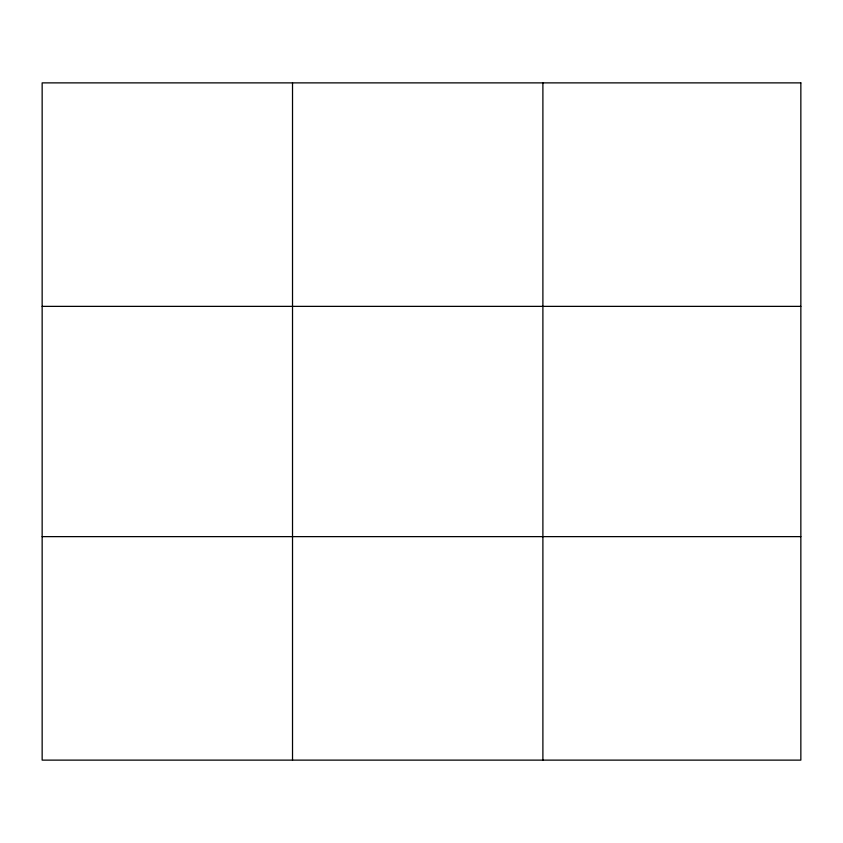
<?xml version="1.0" encoding="UTF-8"?>
<svg xmlns="http://www.w3.org/2000/svg" width="843" height="843" viewBox="0 0 843 843"><rect width="100%" height="100%" fill="white"/><g stroke="black" fill="none" stroke-linecap="round" stroke-linejoin="round"><path stroke-width="1.26" d="M292.521 82.877L292.521 760.123M542.892 82.877L542.892 760.123M42.15 306.367L800.85 306.367M42.15 536.633L800.85 536.633M800.85 82.877L800.85 760.123L42.15 760.123L42.15 82.877L800.85 82.877"/></g></svg>
